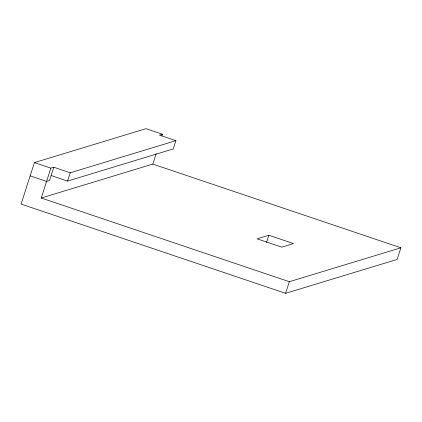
<?xml version="1.0" encoding="UTF-8"?>
<svg xmlns="http://www.w3.org/2000/svg" width="422" height="422" viewBox="0 0 422 422"><rect width="100%" height="100%" fill="white"/><g stroke="black" fill="none" stroke-linecap="round" stroke-linejoin="round"><path stroke-width="0.63" d="M161.837 136.026L162.417 134.217L145.986 128.673L34.419 162.591L21.1 204.084L285.604 293.327L397.171 259.409L400.9 247.793L152.822 164.089L41.261 198.008L50.851 168.135L53.794 167.239L70.221 172.783L175.9 140.653L173.236 148.95L67.557 181.08L51.131 175.536M53.794 167.239L49.532 180.516L46.589 181.413L30.157 175.868M67.557 181.08L70.221 172.783M152.822 164.089L156.177 153.64M266.504 242.581L268.861 235.244L293.501 243.557L281.727 247.139L257.088 238.826L268.861 235.244M285.604 293.327L289.334 281.711L400.9 247.793M162.417 134.217L159.474 135.109L175.9 140.653M34.419 162.591L50.851 168.135M41.261 198.008L289.334 281.711"/></g></svg>
